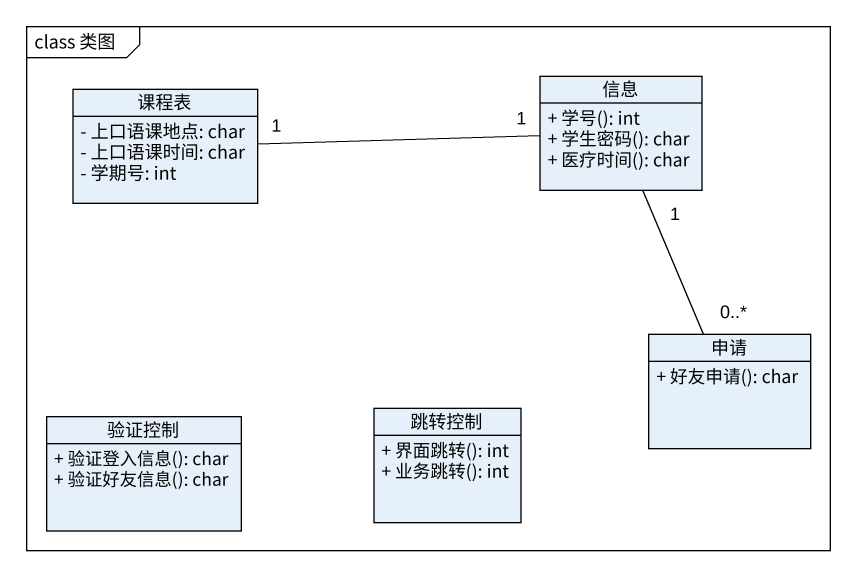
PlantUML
@startuml
mainframe class 类图
hide circle
hide empty members
skinparam classAttributeIconSize 0
class 课程表 {
  - 上口语课地点: char
  - 上口语课时间: char
  - 学期号: int
}
class 信息 {
  + 学号(): int
  + 学生密码(): char
  + 医疗时间(): char
}
class 申请 {
  + 好友申请(): char
}
class 验证控制 {
  + 验证登入信息(): char
  + 验证好友信息(): char
}
class 跳转控制 {
  + 界面跳转(): int
  + 业务跳转(): int
}
课程表 "1" -right- "1" 信息
信息 "1" -- "0..*" 申请
@enduml
